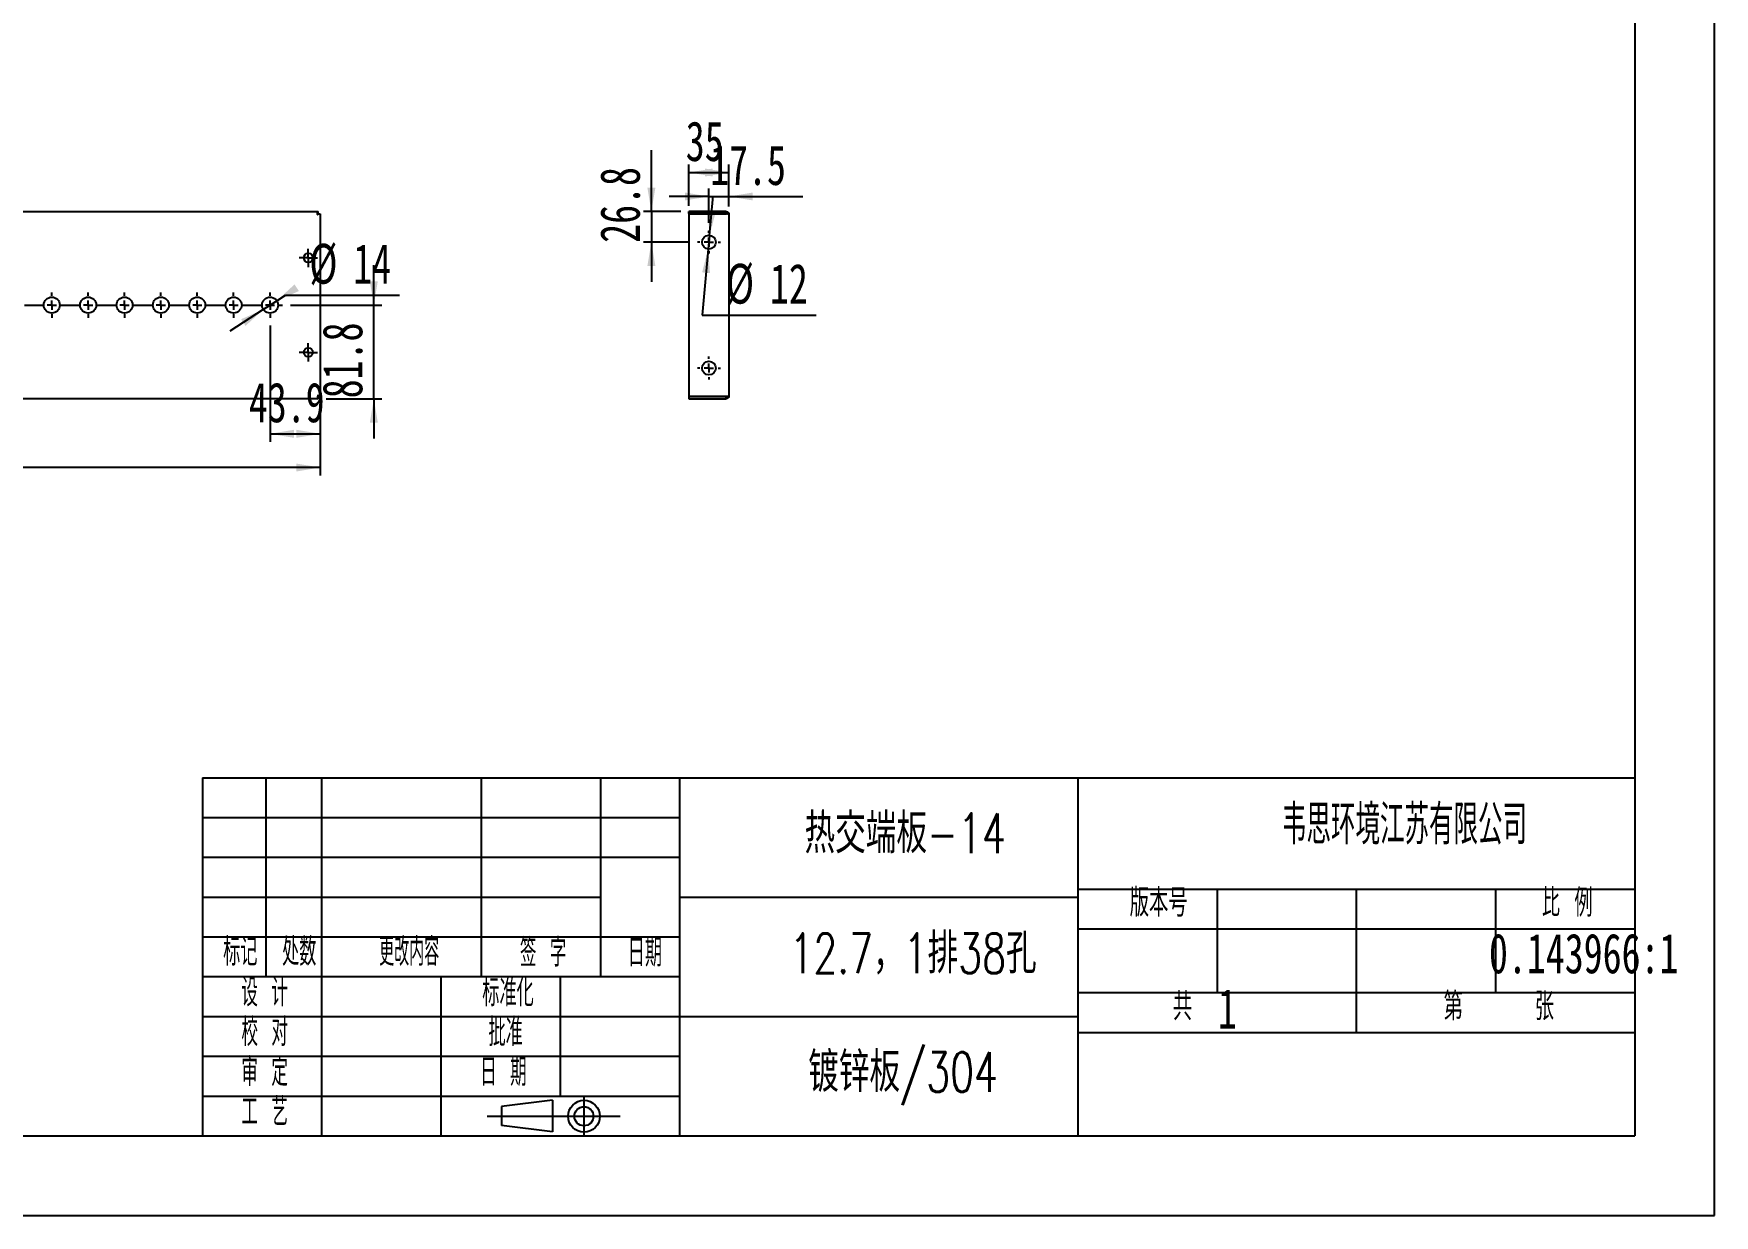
# Model space of a CAD drawing. Extents: x 0 to 2917, y 0 to 2063.
# Drawn here: x 1450 to 2917, y 0 to 1031 of the extents above; entities that cross this region are included whole.
import ezdxf

# ---------------------------------------------------------------- set-up
doc = ezdxf.new("R2010")
doc.units = 0
doc.header["$LTSCALE"] = 6.946092
doc.layers.get('0').update_dxf_attribs({"linetype": 'CONTINUOUS'})
for name, color, linetype in [('粗实线', 7, 'CONTINUOUS'), ('细实线', 7, 'CONTINUOUS'), ('轮廓线层', 7, 'CONTINUOUS')]:
    doc.layers.add(name, color=color, linetype=linetype)
doc.styles.add('SLDTEXTSTYLE0', font='TXT', dxfattribs={"width": 0.7, "bigfont": 'bigfont'})
doc.styles.add('SLDTEXTSTYLE1', font='TXT', dxfattribs={"width": 0.56, "bigfont": 'bigfont'})
doc.styles.add('SLDTEXTSTYLE2', font='TXT', dxfattribs={"width": 0.49, "bigfont": 'bigfont'})
doc.styles.add('SLDTEXTSTYLE3', font='TXT', dxfattribs={"width": 0.54, "bigfont": 'bigfont'})
doc.styles.add('SLDTEXTSTYLE4', font='TXT', dxfattribs={"width": 0.63, "bigfont": 'bigfont'})
doc.styles.add('SLDTEXTSTYLE5', font='TXT', dxfattribs={"width": 0.586667, "bigfont": 'bigfont'})
doc.styles.add('SLDTEXTSTYLE6', font='TXT', dxfattribs={"width": 0.7})
doc.dimstyles.new('SLDDIMSTYLE0', dxfattribs={"dimtxt": 34.730458, "dimasz": 20.838275, "dimexe": 0, "dimexo": 0.0625, "dimgap": 8.682615, "dimtad": 2, "dimdec": 1, "dimrnd": 1e-09, "dimzin": 12, "dimtxsty": 'SLDTEXTSTYLE6', "dimsah": 1, "dimcen": 0.09, "dimazin": 3, "dimtfac": 1, "dimtdec": 1, "dimtofl": 0, "dimtmove": 0, "dimatfit": 3, "dimtolj": 1, "dimtzin": 12})
doc.dimstyles.new('SLDDIMSTYLE1', dxfattribs={"dimtxt": 34.730458, "dimasz": 20.838275, "dimexe": 0, "dimexo": 0.0625, "dimgap": 8.682615, "dimtad": 2, "dimdec": 1, "dimrnd": 1e-09, "dimzin": 12, "dimtxsty": 'SLDTEXTSTYLE6', "dimsah": 1, "dimcen": 0.09, "dimazin": 3, "dimtfac": 1, "dimtdec": 1, "dimtmove": 0, "dimatfit": 3, "dimtolj": 1, "dimtzin": 12})
doc.dimstyles.new('SLDDIMSTYLE2', dxfattribs={"dimtxt": 34.730458, "dimasz": 20.838275, "dimexe": 0, "dimexo": 0.0625, "dimgap": 8.682615, "dimtad": 0, "dimtih": 1, "dimtoh": 1, "dimdec": 1, "dimrnd": 1e-09, "dimzin": 12, "dimtxsty": 'SLDTEXTSTYLE6', "dimsah": 1, "dimcen": 0, "dimazin": 3, "dimtfac": 1, "dimtdec": 1, "dimtmove": 0, "dimatfit": 3, "dimtolj": 1, "dimtzin": 12})

# ---------------------------------------------------------------- blocks, each defined once
blk = doc.blocks.new('块6')
at = {"color": 7, "linetype": 'CONTINUOUS'}
for p, q in [((883.9, 1078.4), (828.4, 1071.5)), ((828.4, 1071.5), (828.4, 1050.6)), ((883.9, 1078.4), (883.9, 1043.7)), ((883.9, 1043.7), (828.4, 1050.6))]:
    blk.add_line(p, q, dxfattribs=at)
at = {"layer": '轮廓线层', "color": 7}
for p, q in [((918.4, 1081.4), (918.4, 1040.3)), ((812.6, 1060.8), (957.9, 1060.8))]:
    blk.add_line(p, q, dxfattribs=at)
for radius in [17.4, 10.4]:
    blk.add_circle((918.4, 1060.8), radius, dxfattribs=at)
blk = doc.blocks.new('_D')
at = {"layer": '细实线'}
for p, q in [((453.9, 707.8), (453.9, 645.8)), ((1700.4, 707.8), (1700.4, 645.8)), ((1700.4, 652.8), (453.9, 652.8))]:
    blk.add_line(p, q, dxfattribs=at)
for points in [[(453.9, 652.8), (474.7, 649.3), (474.7, 656.2)], [(1700.4, 652.8), (1679.6, 656.2), (1679.6, 649.3)]]:
    blk.add_solid(points, dxfattribs=at)
at = {"layer": '细实线', "insert": (1016.5, 697.5), "char_height": 34.73, "attachment_point": 1, "style": 'SLDTEXTSTYLE6'}
blk.add_mtext('1246.5', dxfattribs=at)
blk = doc.blocks.new('_D_2')
at = {"layer": '细实线'}
for p, q in [((1656.5, 776.6), (1656.5, 675.3)), ((1700.4, 707.8), (1700.4, 675.3)), ((1656.5, 682.2), (1700.4, 682.2))]:
    blk.add_line(p, q, dxfattribs=at)
for points in [[(1656.5, 682.2), (1677.3, 678.7), (1677.3, 685.7)], [(1700.4, 682.2), (1679.6, 685.7), (1679.6, 678.7)]]:
    blk.add_solid(points, dxfattribs=at)
at = {"layer": '细实线', "insert": (1638, 727), "char_height": 34.73, "attachment_point": 1, "style": 'SLDTEXTSTYLE6'}
blk.add_mtext('43.9', dxfattribs=at)
blk = doc.blocks.new('_D_3')
at = {"layer": '细实线'}
for p, q in [((1747.1, 794.5), (1747.1, 829.3)), ((1674.4, 794.5), (1754, 794.5)), ((1747.1, 712.8), (1747.1, 794.5)), ((1705.4, 712.8), (1754, 712.8)), ((1747.1, 712.8), (1747.1, 678))]:
    blk.add_line(p, q, dxfattribs=at)
for points in [[(1747.1, 794.5), (1750.6, 815.4), (1743.6, 815.4)], [(1747.1, 712.8), (1743.6, 691.9), (1750.6, 691.9)]]:
    blk.add_solid(points, dxfattribs=at)
at = {"layer": '细实线', "insert": (1702.3, 713.2), "char_height": 34.73, "attachment_point": 1, "rotation": 90, "style": 'SLDTEXTSTYLE6'}
blk.add_mtext('81.8', dxfattribs=at)
blk = doc.blocks.new('_D_4')
at = {"layer": '细实线'}
for p, q in [((1650.6, 790.7), (1662.4, 798.3)), ((1662.4, 798.3), (1669.9, 803.3)), ((1669.9, 803.3), (1769.6, 803.3)), ((1650.6, 790.7), (1621.5, 771.8))]:
    blk.add_line(p, q, dxfattribs=at)
for points in [[(1662.4, 798.3), (1681.7, 806.8), (1677.9, 812.6)], [(1650.6, 790.7), (1631.3, 782.2), (1635.1, 776.4)]]:
    blk.add_solid(points, dxfattribs=at)
at = {"layer": '细实线', "char_height": 34.73, "attachment_point": 1, "style": 'SLDTEXTSTYLE6'}
for s, insert in [('%%c', (1690.8, 848)), ('14', (1729.2, 848))]:
    blk.add_mtext(s, dxfattribs=dict(at, insert=insert))
blk = doc.blocks.new('SW_CENTERMARKSYMBOL_0')
at = {"layer": '细实线', "color": 0}
for p, q in [((-1151, 0), (-1154, 0)), ((-1143, 0), (-1147, 0)), ((-1143, 8), (-1143, 11)), ((-1143, 0), (-1143, 4)), ((-1143, 0), (-1143, -4)), ((-1143, 0), (-1139, 0)), ((-1135, 0), (-1119.25, 0)), ((-1111.25, 0), (-1115.25, 0)), ((-1111.25, 8), (-1111.25, 11)), ((-1111.25, 0), (-1111.25, 4)), ((-1111.25, 0), (-1111.25, -4)), ((-1111.25, 0), (-1107.25, 0)), ((-1103.25, 0), (-1087.5, 0)), ((-1079.5, 0), (-1083.5, 0)), ((-1079.5, 8), (-1079.5, 11)), ((-1079.5, 0), (-1079.5, 4)), ((-1079.5, 0), (-1079.5, -4)), ((-1079.5, 0), (-1075.5, 0)), ((-1071.5, 0), (-1055.75, 0)), ((-1047.75, 0), (-1051.75, 0)), ((-1047.75, 8), (-1047.75, 11)), ((-1047.75, 0), (-1047.75, 4)), ((-1047.75, 0), (-1047.75, -4)), ((-1047.75, 0), (-1043.75, 0)), ((-1039.75, 0), (-1024, 0)), ((-1016, 0), (-1020, 0)), ((-1016, 8), (-1016, 11)), ((-1016, 0), (-1016, 4)), ((-1016, 0), (-1016, -4)), ((-1016, 0), (-1012, 0)), ((-1008, 0), (-992.25, 0)), ((-984.25, 0), (-988.25, 0)), ((-984.25, 8), (-984.25, 11)), ((-984.25, 0), (-984.25, 4)), ((-984.25, 0), (-984.25, -4)), ((-984.25, 0), (-980.25, 0)), ((-976.25, 0), (-960.5, 0)), ((-952.5, 0), (-956.5, 0)), ((-952.5, 8), (-952.5, 11)), ((-952.5, 0), (-952.5, 4)), ((-952.5, 0), (-952.5, -4)), ((-952.5, 0), (-948.5, 0)), ((-944.5, 0), (-928.75, 0)), ((-920.75, 0), (-924.75, 0)), ((-920.75, 8), (-920.75, 11)), ((-920.75, 0), (-920.75, 4)), ((-920.75, 0), (-920.75, -4)), ((-920.75, 0), (-916.75, 0)), ((-912.75, 0), (-897, 0)), ((-889, 0), (-893, 0)), ((-889, 8), (-889, 11)), ((-889, 0), (-889, 4)), ((-889, 0), (-889, -4)), ((-889, 0), (-885, 0)), ((-881, 0), (-865.25, 0)), ((-857.25, 0), (-861.25, 0)), ((-857.25, 8), (-857.25, 11)), ((-857.25, 0), (-857.25, 4)), ((-857.25, 0), (-857.25, -4)), ((-857.25, 0), (-853.25, 0)), ((-849.25, 0), (-833.5, 0)), ((-825.5, 0), (-829.5, 0)), ((-825.5, 8), (-825.5, 11)), ((-825.5, 0), (-825.5, 4)), ((-825.5, 0), (-825.5, -4)), ((-825.5, 0), (-821.5, 0)), ((-817.5, 0), (-801.75, 0)), ((-793.75, 0), (-797.75, 0)), ((-793.75, 8), (-793.75, 11)), ((-793.75, 0), (-793.75, 4)), ((-793.75, 0), (-793.75, -4)), ((-793.75, 0), (-789.75, 0)), ((-785.75, 0), (-770, 0)), ((-762, 0), (-766, 0)), ((-762, 8), (-762, 11)), ((-762, 0), (-762, 4)), ((-762, 0), (-762, -4)), ((-762, 0), (-758, 0)), ((-754, 0), (-738.25, 0)), ((-730.25, 0), (-734.25, 0)), ((-730.25, 8), (-730.25, 11)), ((-730.25, 0), (-730.25, 4)), ((-730.25, 0), (-730.25, -4)), ((-730.25, 0), (-726.25, 0)), ((-722.25, 0), (-706.5, 0)), ((-698.5, 0), (-702.5, 0)), ((-698.5, 8), (-698.5, 11)), ((-698.5, 0), (-698.5, 4)), ((-698.5, 0), (-698.5, -4)), ((-698.5, 0), (-694.5, 0)), ((-690.5, 0), (-674.75, 0)), ((-666.75, 0), (-670.75, 0)), ((-666.75, 8), (-666.75, 11)), ((-666.75, 0), (-666.75, 4)), ((-666.75, 0), (-666.75, -4)), ((-666.75, 0), (-662.75, 0)), ((-658.75, 0), (-643, 0)), ((-635, 0), (-639, 0)), ((-635, 8), (-635, 11)), ((-635, 0), (-635, 4)), ((-635, 0), (-635, -4)), ((-635, 0), (-631, 0)), ((-627, 0), (-611.25, 0)), ((-603.25, 0), (-607.25, 0)), ((-603.25, 8), (-603.25, 11)), ((-603.25, 0), (-603.25, 4)), ((-603.25, 0), (-603.25, -4)), ((-603.25, 0), (-599.25, 0)), ((-595.25, 0), (-579.5, 0)), ((-571.5, 0), (-575.5, 0)), ((-571.5, 8), (-571.5, 11)), ((-571.5, 0), (-571.5, 4)), ((-571.5, 0), (-571.5, -4)), ((-571.5, 0), (-567.5, 0)), ((-563.5, 0), (-547.75, 0)), ((-539.75, 0), (-543.75, 0)), ((-539.75, 8), (-539.75, 11)), ((-539.75, 0), (-539.75, 4)), ((-539.75, 0), (-539.75, -4)), ((-539.75, 0), (-535.75, 0)), ((-531.75, 0), (-516, 0)), ((-508, 0), (-512, 0)), ((-508, 8), (-508, 11)), ((-508, 0), (-508, 4)), ((-508, 0), (-508, -4)), ((-508, 0), (-504, 0)), ((-500, 0), (-484.25, 0)), ((-476.25, 0), (-480.25, 0)), ((-476.25, 8), (-476.25, 11)), ((-476.25, 0), (-476.25, 4)), ((-476.25, 0), (-476.25, -4)), ((-476.25, 0), (-472.25, 0)), ((-468.25, 0), (-452.5, 0)), ((-444.5, 0), (-448.5, 0)), ((-444.5, 8), (-444.5, 11)), ((-444.5, 0), (-444.5, 4)), ((-444.5, 0), (-444.5, -4)), ((-444.5, 0), (-440.5, 0)), ((-436.5, 0), (-420.75, 0)), ((-412.75, 0), (-416.75, 0)), ((-412.75, 8), (-412.75, 11)), ((-412.75, 0), (-412.75, 4)), ((-412.75, 0), (-412.75, -4)), ((-412.75, 0), (-408.75, 0)), ((-404.75, 0), (-389, 0)), ((-381, 0), (-385, 0)), ((-381, 8), (-381, 11)), ((-381, 0), (-381, 4)), ((-381, 0), (-381, -4)), ((-381, 0), (-377, 0)), ((-373, 0), (-357.25, 0)), ((-349.25, 0), (-353.25, 0)), ((-349.25, 8), (-349.25, 11)), ((-349.25, 0), (-349.25, 4)), ((-349.25, 0), (-349.25, -4)), ((-349.25, 0), (-345.25, 0)), ((-341.25, 0), (-325.5, 0)), ((-317.5, 0), (-321.5, 0)), ((-317.5, 8), (-317.5, 11)), ((-317.5, 0), (-317.5, 4)), ((-317.5, 0), (-317.5, -4)), ((-317.5, 0), (-313.5, 0)), ((-309.5, 0), (-293.75, 0)), ((-285.75, 0), (-289.75, 0)), ((-285.75, 8), (-285.75, 11)), ((-285.75, 0), (-285.75, 4)), ((-285.75, 0), (-285.75, -4)), ((-285.75, 0), (-281.75, 0)), ((-277.75, 0), (-262, 0)), ((-254, 0), (-258, 0)), ((-254, 8), (-254, 11)), ((-254, 0), (-254, 4)), ((-254, 0), (-254, -4)), ((-254, 0), (-250, 0)), ((-246, 0), (-230.25, 0)), ((-222.25, 0), (-226.25, 0)), ((-222.25, 8), (-222.25, 11)), ((-222.25, 0), (-222.25, 4)), ((-222.25, 0), (-222.25, -4)), ((-222.25, 0), (-218.25, 0)), ((-214.25, 0), (-198.5, 0)), ((-190.5, 0), (-194.5, 0)), ((-190.5, 8), (-190.5, 11)), ((-190.5, 0), (-190.5, 4)), ((-190.5, 0), (-190.5, -4)), ((-190.5, 0), (-186.5, 0)), ((-182.5, 0), (-166.75, 0)), ((-158.75, 0), (-162.75, 0)), ((-158.75, 8), (-158.75, 11)), ((-158.75, 0), (-158.75, 4)), ((-158.75, 0), (-158.75, -4)), ((-158.75, 0), (-154.75, 0)), ((-150.75, 0), (-135, 0)), ((-127, 0), (-131, 0)), ((-127, 8), (-127, 11)), ((-127, 0), (-127, 4)), ((-127, 0), (-127, -4)), ((-127, 0), (-123, 0)), ((-119, 0), (-103.25, 0)), ((-95.25, 0), (-99.25, 0)), ((-95.25, 8), (-95.25, 11)), ((-95.25, 0), (-95.25, 4)), ((-95.25, 0), (-95.25, -4)), ((-95.25, 0), (-91.25, 0)), ((-87.25, 0), (-71.5, 0)), ((-63.5, 0), (-67.5, 0)), ((-63.5, 8), (-63.5, 11)), ((-63.5, 0), (-63.5, 4)), ((-63.5, 0), (-63.5, -4)), ((-63.5, 0), (-59.5, 0)), ((-55.5, 0), (-39.75, 0)), ((-31.75, 0), (-35.75, 0)), ((-31.75, 8), (-31.75, 11)), ((-31.75, 0), (-31.75, 4)), ((-31.75, 0), (-31.75, -4)), ((-31.75, 0), (-27.75, 0)), ((-23.75, 0), (-8, 0)), ((0, 0), (-4, 0)), ((0, 8), (0, 11)), ((0, 0), (0, 4)), ((0, 0), (0, -4)), ((0, 0), (4, 0)), ((8, 0), (23.75, 0)), ((31.75, 0), (27.75, 0)), ((31.75, 8), (31.75, 11)), ((31.75, 0), (31.75, 4)), ((31.75, 0), (31.75, -4)), ((31.75, 0), (35.75, 0)), ((39.75, 0), (42.75, 0)), ((-1143, -8), (-1143, -11)), ((-1111.25, -8), (-1111.25, -11)), ((-1079.5, -8), (-1079.5, -11)), ((-1047.75, -8), (-1047.75, -11)), ((-1016, -8), (-1016, -11)), ((-984.25, -8), (-984.25, -11)), ((-952.5, -8), (-952.5, -11)), ((-920.75, -8), (-920.75, -11)), ((-889, -8), (-889, -11)), ((-857.25, -8), (-857.25, -11)), ((-825.5, -8), (-825.5, -11)), ((-793.75, -8), (-793.75, -11)), ((-762, -8), (-762, -11)), ((-730.25, -8), (-730.25, -11)), ((-698.5, -8), (-698.5, -11)), ((-666.75, -8), (-666.75, -11)), ((-635, -8), (-635, -11)), ((-603.25, -8), (-603.25, -11)), ((-571.5, -8), (-571.5, -11)), ((-539.75, -8), (-539.75, -11)), ((-508, -8), (-508, -11)), ((-476.25, -8), (-476.25, -11)), ((-444.5, -8), (-444.5, -11)), ((-412.75, -8), (-412.75, -11)), ((-381, -8), (-381, -11)), ((-349.25, -8), (-349.25, -11)), ((-317.5, -8), (-317.5, -11)), ((-285.75, -8), (-285.75, -11)), ((-254, -8), (-254, -11)), ((-222.25, -8), (-222.25, -11)), ((-190.5, -8), (-190.5, -11)), ((-158.75, -8), (-158.75, -11)), ((-127, -8), (-127, -11)), ((-95.25, -8), (-95.25, -11)), ((-63.5, -8), (-63.5, -11)), ((-31.75, -8), (-31.75, -11)), ((0, -8), (0, -11)), ((31.75, -8), (31.75, -11))]:
    blk.add_line(p, q, dxfattribs=at)
blk = doc.blocks.new('SW_CENTERMARKSYMBOL_2')
at = {"layer": '细实线', "color": 0}
for p, q in [((-4, 0), (-8, 0)), ((0, 0), (-4, 0)), ((0, 4), (0, 8)), ((0, 0), (0, 4)), ((0, 0), (0, -4)), ((0, 0), (4, 0)), ((4, 0), (8, 0)), ((0, -4), (0, -8))]:
    blk.add_line(p, q, dxfattribs=at)
blk = doc.blocks.new('SW_CENTERMARKSYMBOL_3')
at = {"layer": '细实线', "color": 0}
for p, q in [((-4, 0), (-8, 0)), ((0, 0), (-4, 0)), ((0, 4), (0, 8)), ((0, 0), (0, 4)), ((0, 0), (0, -4)), ((0, 0), (4, 0)), ((4, 0), (8, 0)), ((0, -4), (0, -8))]:
    blk.add_line(p, q, dxfattribs=at)
blk = doc.blocks.new('_D_9')
at = {"layer": '细实线'}
for p, q in [((2022.1, 881.2), (2022.1, 917.2)), ((2022.1, 910.3), (2057.1, 910.3)), ((2057.1, 880.6), (2057.1, 917.2))]:
    blk.add_line(p, q, dxfattribs=at)
for points in [[(2022.1, 910.3), (2042.9, 906.8), (2042.9, 913.7)], [(2057.1, 910.3), (2036.3, 913.7), (2036.3, 906.8)]]:
    blk.add_solid(points, dxfattribs=at)
at = {"layer": '细实线', "insert": (2019.4, 955), "char_height": 34.73, "attachment_point": 1, "style": 'SLDTEXTSTYLE6'}
blk.add_mtext('35', dxfattribs=at)
blk = doc.blocks.new('_D_10')
at = {"layer": '细实线'}
for p, q in [((2039.6, 866.4), (2039.6, 896.3)), ((2057.1, 880.6), (2057.1, 896.3)), ((2039.6, 889.3), (2004.9, 889.3)), ((2039.6, 889.3), (2057.1, 889.3)), ((2057.1, 889.3), (2121.5, 889.3))]:
    blk.add_line(p, q, dxfattribs=at)
for points in [[(2039.6, 889.3), (2018.8, 892.8), (2018.8, 885.9)], [(2057.1, 889.3), (2077.9, 885.9), (2077.9, 892.8)]]:
    blk.add_solid(points, dxfattribs=at)
at = {"layer": '细实线', "insert": (2040.7, 934.1), "char_height": 34.73, "attachment_point": 1, "style": 'SLDTEXTSTYLE6'}
blk.add_mtext('17.5', dxfattribs=at)
blk = doc.blocks.new('_D_11')
at = {"layer": '细实线'}
for p, q in [((1989.4, 876.3), (1989.4, 929.8)), ((2015.2, 876.3), (1982.5, 876.3)), ((1989.4, 876.3), (1989.4, 849.5)), ((2022.7, 849.5), (1982.5, 849.5)), ((1989.4, 849.5), (1989.4, 814.7))]:
    blk.add_line(p, q, dxfattribs=at)
for points in [[(1989.4, 876.3), (1992.9, 897.1), (1985.9, 897.1)], [(1989.4, 849.5), (1985.9, 828.6), (1992.9, 828.6)]]:
    blk.add_solid(points, dxfattribs=at)
at = {"layer": '细实线', "insert": (1944.6, 848.9), "char_height": 34.73, "attachment_point": 1, "rotation": 90, "style": 'SLDTEXTSTYLE6'}
blk.add_mtext('26.8', dxfattribs=at)
blk = doc.blocks.new('_D_12')
at = {"layer": '细实线'}
for p, q in [((2040.2, 855.4), (2043.4, 890)), ((2040.2, 855.4), (2039, 843.5)), ((2039, 843.5), (2033.7, 785.8)), ((2033.7, 785.8), (2133.3, 785.8))]:
    blk.add_line(p, q, dxfattribs=at)
for points in [[(2040.2, 855.4), (2045.6, 875.9), (2038.6, 876.5)], [(2039, 843.5), (2033.7, 823.1), (2040.6, 822.4)]]:
    blk.add_solid(points, dxfattribs=at)
at = {"layer": '细实线', "char_height": 34.73, "attachment_point": 1, "style": 'SLDTEXTSTYLE6'}
for s, insert in [('%%c', (2054.5, 830.6)), ('12', (2092.9, 830.6))]:
    blk.add_mtext(s, dxfattribs=dict(at, insert=insert))
blk = doc.blocks.new('SW_CENTERMARKSYMBOL_5')
at = {"layer": '细实线', "color": 0}
for p, q in [((-8, 0), (-10, 0)), ((0, 0), (-4, 0)), ((0, 8), (0, 10)), ((0, 0), (0, 4)), ((0, 0), (0, -4)), ((0, 0), (4, 0)), ((8, 0), (10, 0)), ((0, -8), (0, -10))]:
    blk.add_line(p, q, dxfattribs=at)
blk = doc.blocks.new('SW_CENTERMARKSYMBOL_6')
at = {"layer": '细实线', "color": 0}
for p, q in [((-8, 0), (-10, 0)), ((0, 0), (-4, 0)), ((0, 8), (0, 10)), ((0, 0), (0, 4)), ((0, 0), (0, -4)), ((0, 0), (4, 0)), ((8, 0), (10, 0)), ((0, -8), (0, -10))]:
    blk.add_line(p, q, dxfattribs=at)

msp = doc.modelspace()

# ---------------------------------------------------------------- linework, layer by layer
at = {"color": 7, "linetype": 'CONTINUOUS'}
for p, q in [((455.86, 876.27), (1698.42, 876.27)), ((1698.42, 874.37), (1698.42, 876.27)), ((1698.49, 874.3), (1700.39, 874.3)), ((1700.39, 874.3), (1700.39, 714.74)), ((2022.11, 874.37), (2022.11, 876.27)), ((2054.45, 876.27), (2022.11, 876.27)), ((2054.45, 874.37), (2022.11, 874.37)), ((2022.11, 874.3), (2022.11, 714.74)), ((2022.11, 874.3), (2054.45, 874.3)), ((2054.45, 874.37), (2054.45, 876.27)), ((2057.11, 873.61), (2057.11, 715.43)), ((1698.42, 712.77), (455.86, 712.77)), ((1698.42, 714.67), (1698.42, 712.77)), ((1698.49, 714.74), (1700.39, 714.74)), ((2054.45, 714.74), (2022.11, 714.74)), ((2022.11, 714.67), (2054.45, 714.67)), ((2022.11, 714.67), (2022.11, 712.77)), ((2022.11, 712.77), (2054.45, 712.77)), ((2054.45, 714.67), (2054.45, 712.77))]:
    msp.add_line(p, q, dxfattribs=at)
for centre, radius in [((2039.61, 849.47), 6), ((1689.89, 835.77), 4), ((1465.99, 794.52), 7), ((1497.74, 794.52), 7), ((1529.49, 794.52), 7), ((1561.24, 794.52), 7), ((1592.99, 794.52), 7), ((1624.74, 794.52), 7), ((1656.49, 794.52), 7), ((1689.89, 753.27), 4), ((2039.61, 739.57), 6)]:
    msp.add_circle(centre, radius, dxfattribs=at)
for points, knots in [([(1697.73, 873.61), (1697.79, 873.96), (1697.84, 874.31), (1697.96, 874.95), (1698.02, 875.25), (1698.13, 875.74), (1698.19, 875.94), (1698.3, 876.2), (1698.36, 876.27), (1698.42, 876.27)], [0, 0, 0, 0, 0.25, 0.25, 0.5, 0.5, 0.75, 0.75, 1, 1, 1, 1]), ([(1697.73, 873.61), (1697.79, 873.71), (1697.84, 873.81), (1697.96, 873.99), (1698.02, 874.08), (1698.13, 874.22), (1698.19, 874.28), (1698.3, 874.35), (1698.36, 874.37), (1698.42, 874.37)], [0, 0, 0, 0, 0.25, 0.25, 0.5, 0.5, 0.75, 0.75, 1, 1, 1, 1]), ([(1700.39, 874.3), (1700.39, 874.24), (1700.32, 874.19), (1700.05, 874.07), (1699.86, 874.01), (1699.36, 873.9), (1699.07, 873.84), (1698.43, 873.73), (1698.08, 873.67), (1697.73, 873.61)], [0, 0, 0, 0, 0.25, 0.25, 0.5, 0.5, 0.75, 0.75, 1, 1, 1, 1]), ([(1698.49, 874.3), (1698.49, 874.24), (1698.47, 874.19), (1698.39, 874.07), (1698.34, 874.01), (1698.2, 873.9), (1698.11, 873.84), (1697.93, 873.73), (1697.83, 873.67), (1697.73, 873.61)], [0, 0, 0, 0, 0.25, 0.25, 0.5, 0.5, 0.75, 0.75, 1, 1, 1, 1]), ([(2054.45, 876.27), (2054.8, 876.27), (2055.14, 876.2), (2055.79, 875.94), (2056.08, 875.74), (2056.57, 875.25), (2056.77, 874.95), (2057.04, 874.31), (2057.11, 873.96), (2057.11, 873.61)], [0, 0, 0, 0, 0.25, 0.25, 0.5, 0.5, 0.75, 0.75, 1, 1, 1, 1]), ([(2054.45, 874.37), (2054.55, 874.36), (2054.7, 874.35), (2054.82, 874.26), (2054.86, 874.23)], [0, 0, 0, 0, 0.6645413, 1, 1, 1, 1]), ([(2057.11, 873.61), (2057.11, 873.67), (2057.04, 873.73), (2056.77, 873.84), (2056.57, 873.9), (2056.08, 874.01), (2055.79, 874.07), (2055.14, 874.19), (2054.8, 874.24), (2054.45, 874.3)], [0, 0, 0, 0, 0.25, 0.25, 0.5, 0.5, 0.75, 0.75, 1, 1, 1, 1]), ([(1700.39, 714.74), (1700.39, 714.8), (1700.32, 714.86), (1700.05, 714.97), (1699.86, 715.03), (1699.36, 715.14), (1699.07, 715.2), (1698.43, 715.32), (1698.08, 715.37), (1697.73, 715.43)], [0, 0, 0, 0, 0.25, 0.25, 0.5, 0.5, 0.75, 0.75, 1, 1, 1, 1]), ([(1698.49, 714.74), (1698.49, 714.86), (1698.41, 714.97), (1698.13, 715.2), (1697.93, 715.32), (1697.73, 715.43)], [0, 0, 0, 0, 0.5, 0.5, 1, 1, 1, 1]), ([(1697.73, 715.43), (1697.79, 715.08), (1697.84, 714.74), (1697.96, 714.09), (1698.02, 713.8), (1698.13, 713.3), (1698.19, 713.11), (1698.3, 712.84), (1698.36, 712.77), (1698.42, 712.77)], [0, 0, 0, 0, 0.25, 0.25, 0.5, 0.5, 0.75, 0.75, 1, 1, 1, 1]), ([(1697.73, 715.43), (1697.84, 715.23), (1697.96, 715.04), (1698.19, 714.75), (1698.3, 714.67), (1698.42, 714.67)], [0, 0, 0, 0, 0.5, 0.5, 1, 1, 1, 1]), ([(2054.45, 714.74), (2054.8, 714.8), (2055.14, 714.86), (2055.79, 714.97), (2056.08, 715.03), (2056.57, 715.14), (2056.77, 715.2), (2057.04, 715.32), (2057.11, 715.37), (2057.11, 715.43)], [0, 0, 0, 0, 0.25, 0.25, 0.5, 0.5, 0.75, 0.75, 1, 1, 1, 1]), ([(2057.11, 715.43), (2057.11, 715.08), (2057.04, 714.74), (2056.77, 714.09), (2056.57, 713.8), (2056.08, 713.3), (2055.79, 713.11), (2055.14, 712.84), (2054.8, 712.77), (2054.45, 712.77)], [0, 0, 0, 0, 0.25, 0.25, 0.5, 0.5, 0.75, 0.75, 1, 1, 1, 1]), ([(2054.86, 714.81), (2054.82, 714.78), (2054.7, 714.69), (2054.55, 714.68), (2054.45, 714.67)], [0, 0, 0, 0, 0.3354587, 1, 1, 1, 1])]:
    msp.add_open_spline(points, degree=3, knots=knots, dxfattribs=at)
at = {"layer": '粗实线'}
for p, q in [((2847.9, 1993.53), (2847.9, 69.46)), ((2014.37, 277.84), (2361.67, 277.84)), ((2014.37, 173.65), (2361.67, 173.65)), ((69.46, 69.46), (2847.9, 69.46))]:
    msp.add_line(p, q, dxfattribs=at)
at = {"layer": '粗实线', "color": 7}
for p, q in [((1597.6, 382.04), (2847.9, 382.04)), ((1597.6, 382.04), (1597.6, 69.46)), ((1653.17, 208.38), (1653.17, 382.04)), ((1701.79, 69.46), (1701.79, 382.04)), ((1840.71, 382.04), (1840.71, 208.38)), ((1944.91, 382.04), (1944.91, 208.38)), ((2014.37, 69.46), (2014.37, 382.04)), ((2361.67, 382.04), (2361.67, 69.46)), ((2847.9, 382.04), (2847.9, 69.46)), ((2361.67, 284.79), (2847.9, 284.79)), ((2483.23, 284.79), (2483.23, 194.49)), ((2604.78, 284.79), (2604.78, 194.49)), ((2726.34, 284.79), (2726.34, 194.49)), ((2361.67, 250.06), (2847.9, 250.06)), ((1597.6, 208.38), (2014.37, 208.38)), ((1805.98, 69.46), (1805.98, 208.38)), ((1910.18, 104.19), (1910.18, 208.38)), ((2361.67, 194.49), (2847.9, 194.49)), ((2604.78, 194.49), (2604.78, 159.76)), ((2361.67, 159.76), (2847.9, 159.76)), ((1597.6, 69.46), (2014.37, 69.46)), ((2014.37, 69.46), (2847.9, 69.46))]:
    msp.add_line(p, q, dxfattribs=at)
at = {"layer": '细实线'}
for p, q in [((2917.36, 0), (2917.36, 2062.99)), ((1597.6, 277.84), (1944.91, 277.84)), ((1597.6, 173.65), (1910.18, 173.65)), ((1910.18, 173.65), (2014.37, 173.65)), ((0, 0), (2917.36, 0))]:
    msp.add_line(p, q, dxfattribs=at)
at = {"layer": '细实线', "color": 7}
for p, q in [((1597.6, 347.3), (2014.37, 347.3)), ((1597.6, 312.57), (2014.37, 312.57)), ((1597.6, 277.84), (1944.91, 277.84)), ((1597.6, 243.11), (2014.37, 243.11)), ((1597.6, 173.65), (1910.18, 173.65)), ((1597.6, 138.92), (2014.37, 138.92)), ((1597.6, 104.19), (2014.37, 104.19))]:
    msp.add_line(p, q, dxfattribs=at)

# ---------------------------------------------------------------- block references
at = {"layer": '细实线'}
for name, p in [('SW_CENTERMARKSYMBOL_6', (2039.61, 849.47)), ('SW_CENTERMARKSYMBOL_3', (1689.89, 835.77)), ('SW_CENTERMARKSYMBOL_0', (1624.74, 794.52)), ('SW_CENTERMARKSYMBOL_2', (1689.89, 753.27)), ('SW_CENTERMARKSYMBOL_5', (2039.61, 739.57))]:
    msp.add_blockref(name, p, dxfattribs=at)
at = {"layer": '细实线', "xscale": 0.8, "yscale": 0.8, "zscale": 0.8}
msp.add_blockref('块6', (1195.85, -762.14), dxfattribs=at)

# ---------------------------------------------------------------- texts
at = {"layer": '细实线', "color": 7, "char_height": 34.73}
for s, insert, attachment_point, style in [('热交端板-14', (2210.94, 350.86), 2, 'SLDTEXTSTYLE0'), ('韦思环境江苏有限公司', (2646.84, 358.47), 2, 'SLDTEXTSTYLE1'), ('12.7，1排38孔', (2217.86, 246.05), 2, 'SLDTEXTSTYLE0'), ('0.143966:1', (2803.28, 246.05), 2, 'SLDTEXTSTYLE6'), ('1', (2484, 197.81), 1, 'SLDTEXTSTYLE6'), ('1', (2484, 197.81), 1, 'SLDTEXTSTYLE6'), ('镀锌板/304', (2209.1, 142.51), 2, 'SLDTEXTSTYLE0')]:
    msp.add_mtext(s, dxfattribs=dict(at, insert=insert, attachment_point=attachment_point, style=style))
at = {"layer": '细实线', "attachment_point": 2}
for s, insert, char_height, style in [('版本号', (2432.25, 285.09), 24.311, 'SLDTEXTSTYLE4'), ('比 例', (2788.89, 285.09), 24.311, 'SLDTEXTSTYLE5'), ('标记', (1630.57, 242.19), 24.311, 'SLDTEXTSTYLE1'), ('处数', (1681.98, 242.19), 24.311, 'SLDTEXTSTYLE1'), ('更改内容', (1777.94, 242.19), 24.311, 'SLDTEXTSTYLE2'), ('签 字', (1894.92, 241.44), 24.311, 'SLDTEXTSTYLE3'), ('日期', (1983.76, 241.44), 24.311, 'SLDTEXTSTYLE1'), ('设 计', (1651.81, 206.71), 24.311, 'SLDTEXTSTYLE3'), ('标准化', (1864.26, 206.71), 24.311, 'SLDTEXTSTYLE1'), ('共', (2453.09, 194.6), 24.31, 'SLDTEXTSTYLE4'), ('第', (2689.43, 194.6), 24.31, 'SLDTEXTSTYLE4'), ('张', (2768.97, 194.6), 24.31, 'SLDTEXTSTYLE4'), ('张', (2768.97, 194.6), 24.31, 'SLDTEXTSTYLE4'), ('校 对', (1651.81, 172.14), 24.311, 'SLDTEXTSTYLE3'), ('批准', (1862.2, 172.14), 24.311, 'SLDTEXTSTYLE1'), ('审 定', (1651.81, 137.25), 24.311, 'SLDTEXTSTYLE3'), ('日 期', (1860.19, 137.25), 24.311, 'SLDTEXTSTYLE3'), ('工 艺', (1651.81, 102.52), 24.311, 'SLDTEXTSTYLE3')]:
    msp.add_mtext(s, dxfattribs=dict(at, insert=insert, char_height=char_height, style=style))

# ---------------------------------------------------------------- dimensions: what is measured, and where the dimension line sits
at = {"layer": '细实线'}
for base, p1, p2, dimstyle, picture, middle in [((2057.11, 910.27), (2022.11, 874.3), (2057.11, 873.61), 'SLDDIMSTYLE0', '_D_9', (2039.61, 910.27)), ((2057.11, 889.34), (2039.61, 859.47), (2057.11, 873.61), 'SLDDIMSTYLE1', '_D_10', (2081.11, 889.34)), ((1700.39, 682.22), (1656.49, 783.52), (1700.39, 714.74), 'SLDDIMSTYLE0', '_D_2', (1678.44, 682.22)), ((453.89, 652.77), (1700.39, 714.74), (453.89, 714.74), 'SLDDIMSTYLE0', '_D', (1077.14, 652.77))]:
    dim = msp.add_linear_dim(base=base, p1=p1, p2=p2, dimstyle=dimstyle, dxfattribs=at)
    dim.commit()
    dim.dimension.update_dxf_attribs({"geometry": picture, "text_midpoint": middle, "dimtype": 160})
for base, p1, p2, picture, middle in [((1989.41, 849.47), (2022.11, 876.27), (2029.61, 849.47), '_D_11', (1989.41, 889.34)), ((1747.07740282, 794.52178271), (1698.41918679, 712.77178271), (1667.48989747, 794.52178271), '_D_3', (1747.07740282, 753.64678271))]:
    dim = msp.add_linear_dim(base=base, p1=p1, p2=p2, angle=90, dimstyle='SLDDIMSTYLE1', dxfattribs=at)
    dim.commit()
    dim.dimension.update_dxf_attribs({"geometry": picture, "text_midpoint": middle, "dimtype": 160})
for p1, p2, picture, middle in [((2039.05, 843.5), (2040.16, 855.45), '_D_12', (2093.91, 809.49)), ((1662.36, 798.34), (1650.62, 790.7), '_D_4', (1730.18, 826.95))]:
    dim = msp.add_diameter_dim_2p(p1=p1, p2=p2, dimstyle='SLDDIMSTYLE2', dxfattribs=at)
    dim.commit()
    dim.dimension.update_dxf_attribs({"geometry": picture, "text_midpoint": middle, "dimtype": 163})

doc.saveas('drawing.dxf')
